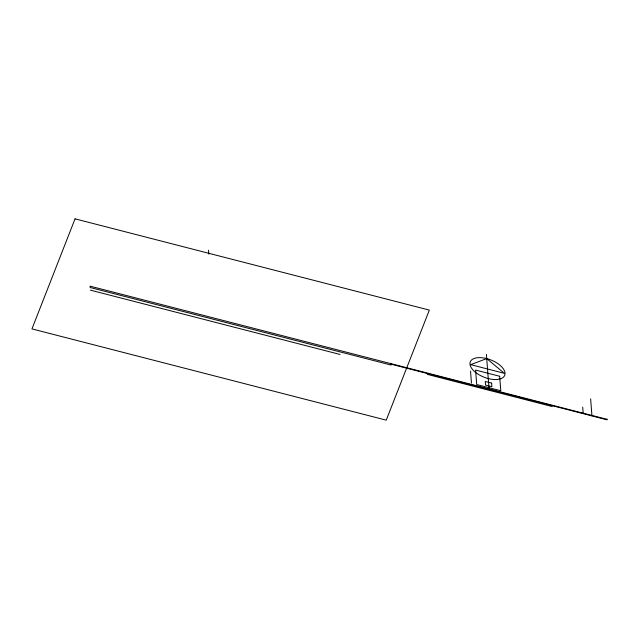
<?xml version="1.0" encoding="UTF-8"?>
<svg xmlns="http://www.w3.org/2000/svg" width="639" height="639" viewBox="0 0 639 639"><rect width="100%" height="100%" fill="white"/><g stroke="black" fill="none" stroke-linecap="round" stroke-linejoin="round"><path stroke-width="0.96" d="M607.01 419.32L90.067 286.152L90.171 287.518L391.124 365.053L391.02 363.679M391.06 364.174L607.05 419.815L606.994 419.072M427.315 374.374L552.192 406.54M90.371 290.138L340.116 354.477M590.636 398.848L591.938 415.805M582.696 407.187L583.159 413.177M486.399 354.397L489.011 388.312M470.528 371.083L471.446 383.057M208.546 250.192L208.841 254.122M75.043 218.842L31.95 328.893L386.244 420.158L429.344 310.107L75.043 218.842M486.726 358.591L470.671 364.645L504.371 373.328L486.726 358.591M499.666 376.267L475.592 370.069L476.71 384.534L500.776 390.733L499.666 376.267M491.615 383.112L485.265 381.483L485.544 385.093L491.894 386.731L491.615 383.112M475.336 372.202A18.491 9.281 21.4 0 0 504.53 375.724A18.491 9.281 21.4 0 0 482.613 357.808A18.491 9.281 21.4 0 0 475.336 372.202"/></g></svg>
